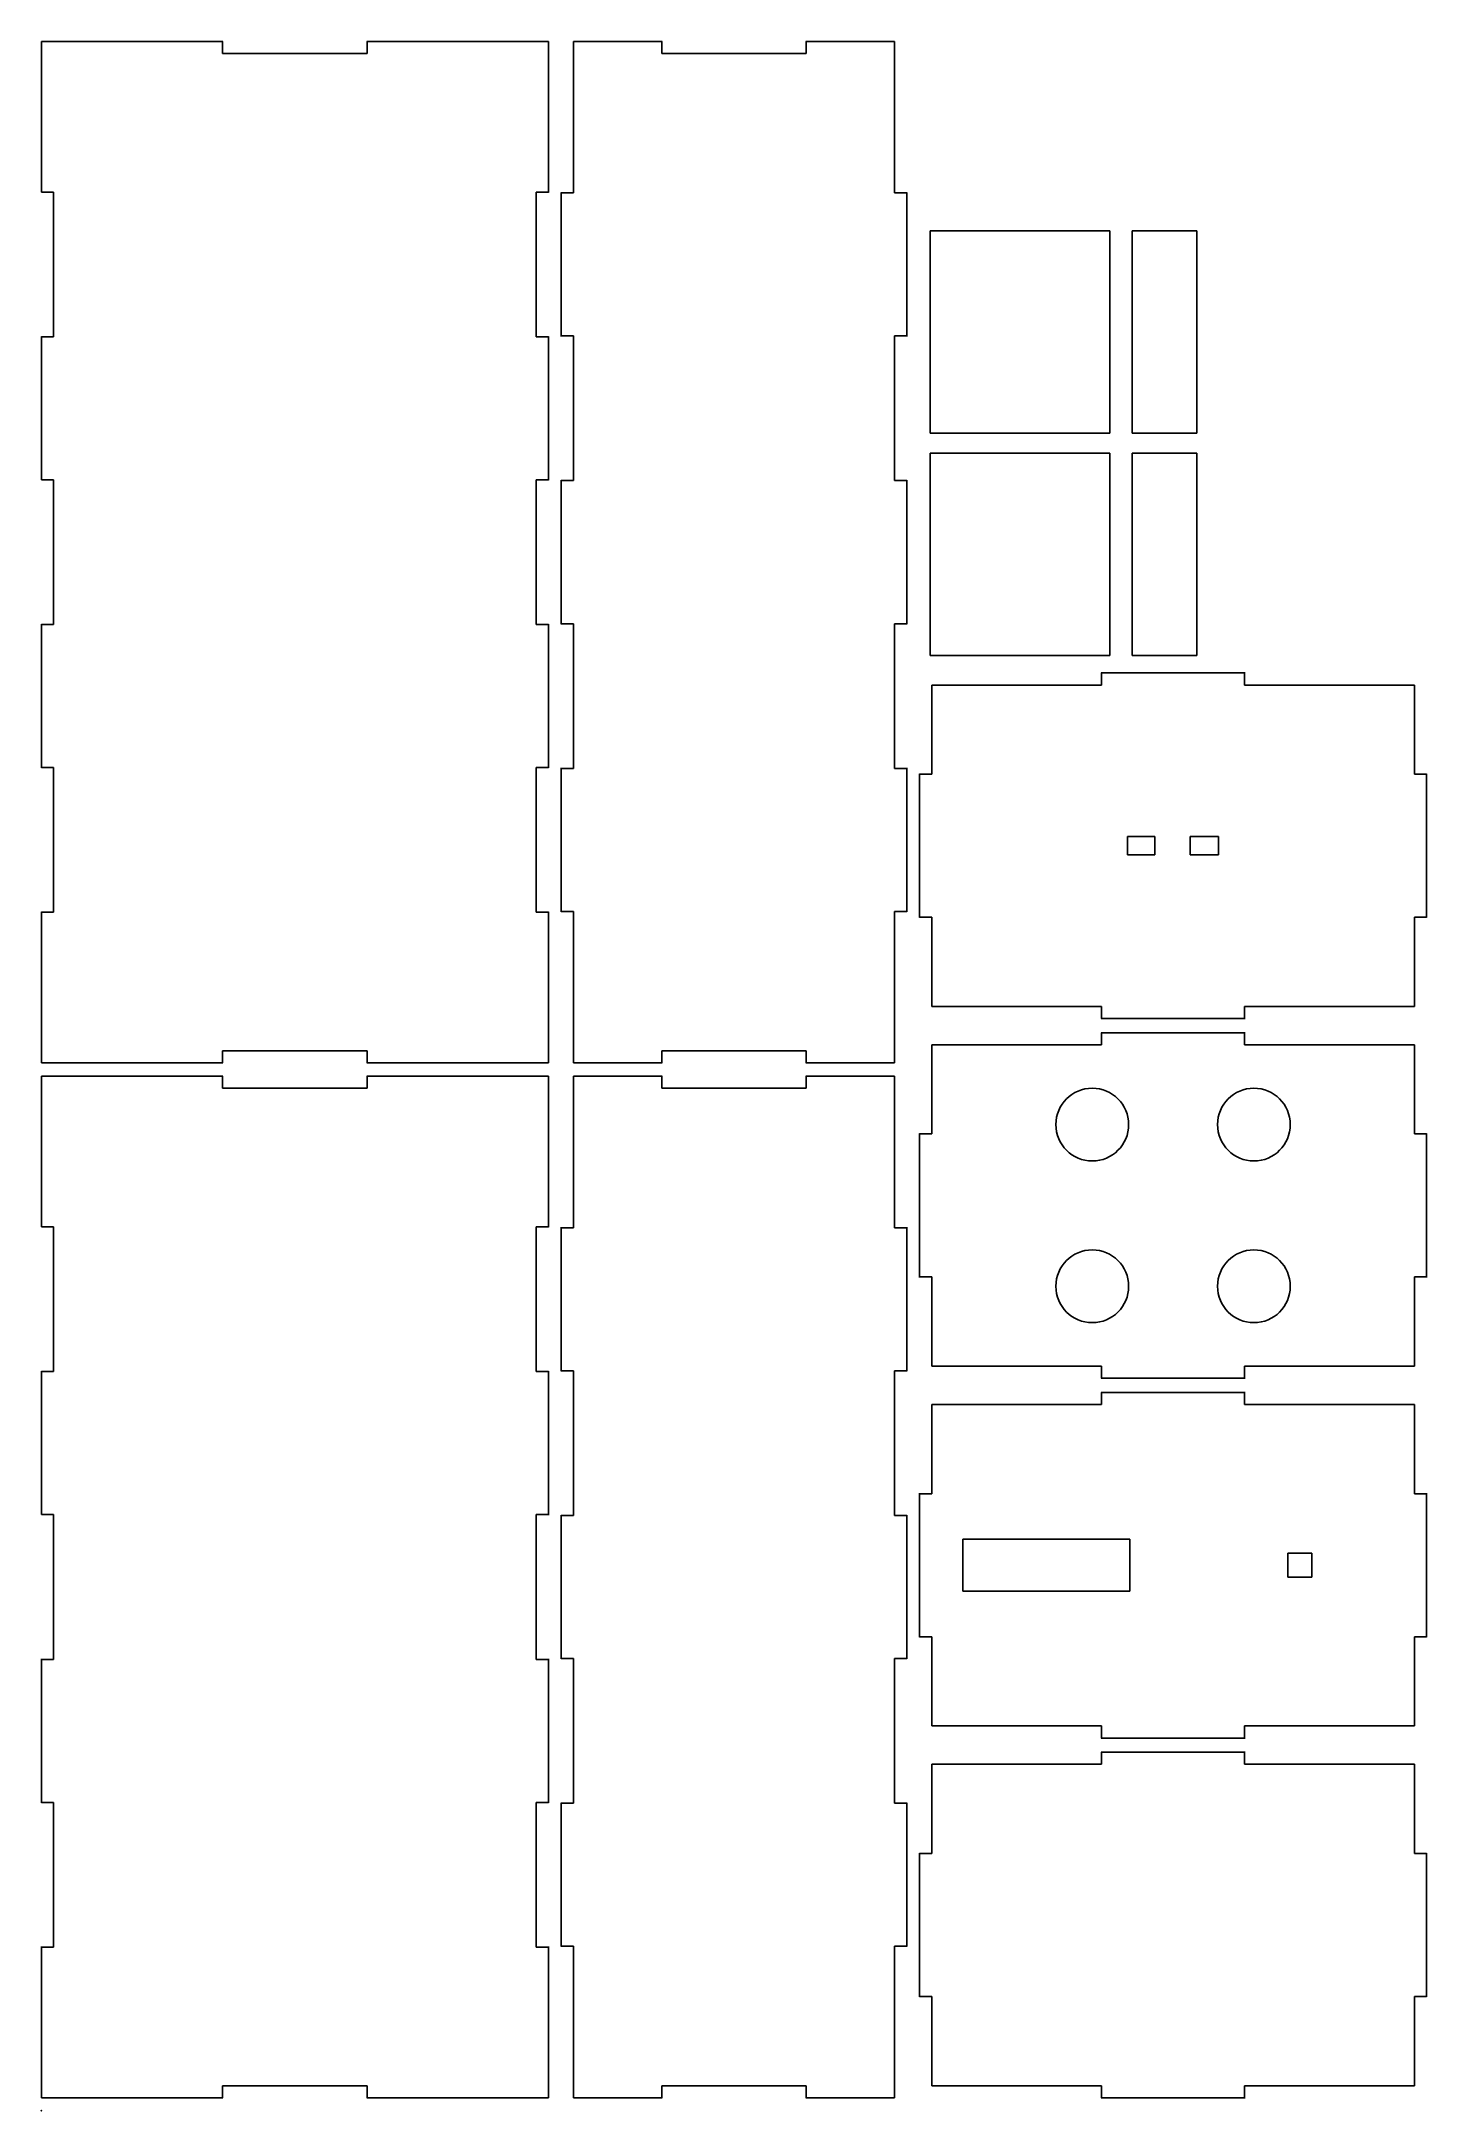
# Model space of a CAD drawing. Header units: centimetres. Extents: x 0 to 34.3, y 0 to 51.2.
import ezdxf

# ---------------------------------------------------------------- set-up
doc = ezdxf.new("R2010")
doc.units = ezdxf.units.CM
doc.header["$MEASUREMENT"] = 0
for name, color, linetype in [('box_v2 v1_back_outsideCutPath', 7, 'Continuous'), ('box_v2 v1_bottom_outsideCutPath', 7, 'Continuous'), ('box_v2 v1_bottom_outsideCutPath_Hotwire', 7, 'Continuous'), ('box_v2 v1_front_outsideCutPath', 7, 'Continuous'), ('box_v2 v1_left_outsideCutPath', 7, 'Continuous'), ('box_v2 v1_pm_shelf', 7, 'Continuous'), ('box_v2 v1_right_outsideCutPath', 7, 'Continuous'), ('box_v2 v1_top_outsideCutPath', 7, 'Continuous'), ('box_v2 v1_top_outsideCutPath_Ultrasonic', 7, 'Continuous')]:
    doc.layers.add(name, color=color, linetype=linetype)

msp = doc.modelspace()

# ---------------------------------------------------------------- linework, layer by layer
at = {"layer": 'box_v2 v1_back_outsideCutPath'}
for p, q in [((0, 51.191), (0, 47.462)), ((0.936, 51.191), (0, 51.191)), ((4.495, 51.191), (0.936, 51.191)), ((4.485, 51.191), (4.495, 51.191)), ((4.485, 50.891), (4.485, 51.191)), ((4.495, 50.891), (4.485, 50.891)), ((8.055, 50.891), (4.495, 50.891)), ((12.55, 51.191), (8.055, 51.191)), ((8.065, 51.191), (8.055, 51.191)), ((8.055, 50.891), (8.065, 50.891)), ((8.065, 50.891), (8.065, 51.191)), ((12.55, 47.452), (12.55, 51.191)), ((0, 47.462), (0.3, 47.462)), ((0.3, 47.462), (0.3, 47.452)), ((0.3, 47.452), (0.3, 43.893)), ((12.25, 47.462), (12.25, 47.452)), ((12.55, 47.462), (12.25, 47.462)), ((12.25, 43.893), (12.25, 47.452)), ((12.55, 47.452), (12.55, 47.462)), ((0, 43.893), (0, 43.883)), ((0, 43.883), (0, 40.344)), ((0, 43.883), (0.3, 43.883)), ((0.3, 43.883), (0.3, 43.893)), ((12.25, 43.883), (12.25, 43.893)), ((12.55, 43.883), (12.25, 43.883)), ((12.55, 43.893), (12.55, 43.883)), ((12.55, 40.334), (12.55, 43.893)), ((0, 40.344), (0.3, 40.344)), ((0.3, 40.344), (0.3, 40.334)), ((0.3, 40.334), (0.3, 36.774)), ((12.25, 40.344), (12.25, 40.334)), ((12.55, 40.344), (12.25, 40.344)), ((12.25, 36.774), (12.25, 40.334)), ((12.55, 40.334), (12.55, 40.344)), ((0, 36.774), (0, 36.764)), ((0, 36.774), (0, 33.215)), ((0, 36.764), (0.3, 36.764)), ((0.3, 36.764), (0.3, 36.774)), ((12.25, 36.764), (12.25, 36.774)), ((12.55, 36.764), (12.25, 36.764)), ((12.55, 33.215), (12.55, 36.774)), ((12.55, 36.774), (12.55, 36.764)), ((0, 33.215), (0, 33.225)), ((0, 33.225), (0.3, 33.225)), ((0.3, 33.225), (0.3, 33.215)), ((0.3, 33.215), (0.3, 29.656)), ((12.25, 33.225), (12.25, 33.215)), ((12.55, 33.225), (12.25, 33.225)), ((12.25, 29.656), (12.25, 33.215)), ((12.55, 33.215), (12.55, 33.225)), ((0, 29.656), (0, 25.918)), ((0, 29.656), (0, 29.646)), ((0, 29.646), (0.3, 29.646)), ((0.3, 29.646), (0.3, 29.656)), ((12.25, 29.646), (12.25, 29.656)), ((12.55, 29.646), (12.25, 29.646)), ((12.55, 29.656), (12.55, 29.646)), ((12.55, 25.918), (12.55, 29.656)), ((4.495, 26.217), (4.485, 26.217)), ((4.485, 26.217), (4.485, 25.918)), ((4.495, 26.217), (8.055, 26.217)), ((8.055, 26.217), (8.065, 26.217)), ((8.065, 26.217), (8.065, 25.918)), ((0, 25.918), (4.495, 25.918)), ((4.485, 25.918), (4.495, 25.918)), ((8.055, 25.918), (11.614, 25.918)), ((8.065, 25.918), (8.055, 25.918)), ((11.614, 25.918), (12.55, 25.918))]:
    msp.add_line(p, q, dxfattribs=at)
at = {"layer": 'box_v2 v1_bottom_outsideCutPath'}
for p, q in [((22.671, 17.468), (22.035, 17.468)), ((22.035, 17.468), (22.035, 15.272)), ((26.23, 17.468), (22.671, 17.468)), ((26.24, 17.767), (26.23, 17.767)), ((29.79, 17.767), (26.23, 17.767)), ((26.23, 17.468), (26.24, 17.468)), ((26.24, 17.468), (26.24, 17.767)), ((29.78, 17.468), (29.78, 17.767)), ((29.78, 17.767), (29.79, 17.767)), ((29.79, 17.468), (29.78, 17.468)), ((33.985, 17.468), (29.79, 17.468)), ((33.985, 15.272), (33.985, 17.468)), ((21.735, 15.272), (21.735, 15.262)), ((21.735, 15.272), (21.735, 11.713)), ((21.735, 15.262), (22.035, 15.262)), ((22.035, 15.262), (22.035, 15.272)), ((33.985, 15.262), (33.985, 15.272)), ((34.285, 15.262), (33.985, 15.262)), ((34.285, 15.272), (34.285, 15.262)), ((34.285, 11.713), (34.285, 15.272)), ((22.807, 14.133), (22.807, 12.853)), ((26.937, 14.133), (22.807, 14.133)), ((26.937, 13.493), (26.937, 14.133)), ((26.937, 12.853), (26.937, 14.133)), ((30.847, 13.193), (30.847, 13.793)), ((30.847, 13.793), (31.147, 13.793)), ((30.847, 13.493), (30.847, 13.793)), ((30.847, 13.793), (31.447, 13.793)), ((31.447, 13.793), (31.447, 13.193)), ((22.807, 12.853), (26.937, 12.853)), ((31.447, 13.193), (30.847, 13.193)), ((21.735, 11.723), (22.035, 11.723)), ((21.735, 11.713), (21.735, 11.723)), ((22.035, 11.723), (22.035, 11.713)), ((22.035, 11.713), (22.035, 9.517)), ((33.985, 11.723), (33.985, 11.713)), ((34.285, 11.723), (33.985, 11.723)), ((33.985, 9.517), (33.985, 11.713)), ((34.285, 11.713), (34.285, 11.723)), ((22.035, 9.517), (26.23, 9.517)), ((26.23, 9.517), (26.24, 9.517)), ((26.23, 9.217), (29.79, 9.217)), ((26.24, 9.217), (26.23, 9.217)), ((26.24, 9.517), (26.24, 9.217)), ((29.79, 9.517), (29.78, 9.517)), ((29.78, 9.517), (29.78, 9.217)), ((29.78, 9.217), (29.79, 9.217)), ((29.79, 9.517), (33.349, 9.517)), ((33.349, 9.517), (33.985, 9.517))]:
    msp.add_line(p, q, dxfattribs=at)
at = {"layer": 'box_v2 v1_bottom_outsideCutPath_Hotwire'}
for p, q in [((29.79, 35.567), (26.23, 35.567)), ((26.24, 35.567), (26.23, 35.567)), ((26.24, 35.268), (26.24, 35.567)), ((29.78, 35.268), (29.78, 35.567)), ((29.78, 35.567), (29.79, 35.567)), ((22.035, 35.268), (22.035, 33.072)), ((22.671, 35.268), (22.035, 35.268)), ((26.23, 35.268), (22.671, 35.268)), ((26.23, 35.268), (26.24, 35.268)), ((29.79, 35.268), (29.78, 35.268)), ((33.985, 35.268), (29.79, 35.268)), ((33.985, 33.072), (33.985, 35.268)), ((21.735, 33.072), (21.735, 33.062)), ((21.735, 33.072), (21.735, 29.513)), ((21.735, 33.062), (22.035, 33.062)), ((22.035, 33.062), (22.035, 33.072)), ((33.985, 33.062), (33.985, 33.072)), ((34.285, 33.062), (33.985, 33.062)), ((34.285, 33.072), (34.285, 33.062)), ((34.285, 29.513), (34.285, 33.072)), ((26.885, 31.068), (26.885, 31.518)), ((26.885, 31.518), (27.56, 31.518)), ((26.885, 31.518), (26.885, 31.068)), ((27.56, 31.518), (27.56, 31.068)), ((28.435, 31.518), (28.435, 31.068)), ((29.135, 31.518), (28.435, 31.518)), ((29.135, 31.518), (29.135, 31.068)), ((29.135, 31.068), (29.135, 31.518)), ((27.56, 31.068), (26.885, 31.068)), ((28.435, 31.068), (29.135, 31.068)), ((21.735, 29.513), (21.735, 29.523)), ((21.735, 29.523), (22.035, 29.523)), ((22.035, 29.523), (22.035, 29.513)), ((22.035, 29.513), (22.035, 27.317)), ((34.285, 29.523), (33.985, 29.523)), ((33.985, 29.523), (33.985, 29.513)), ((33.985, 27.317), (33.985, 29.513)), ((34.285, 29.513), (34.285, 29.523)), ((22.035, 27.317), (26.23, 27.317)), ((26.23, 27.317), (26.24, 27.317)), ((26.24, 27.317), (26.24, 27.017)), ((29.79, 27.317), (29.78, 27.317)), ((29.78, 27.317), (29.78, 27.017)), ((29.79, 27.317), (33.349, 27.317)), ((33.349, 27.317), (33.985, 27.317)), ((26.23, 27.017), (29.79, 27.017)), ((26.24, 27.017), (26.23, 27.017)), ((29.78, 27.017), (29.79, 27.017))]:
    msp.add_line(p, q, dxfattribs=at)
at = {"layer": 'box_v2 v1_front_outsideCutPath'}
for p, q in [((0.936, 25.59), (0, 25.59)), ((0, 25.59), (0, 21.862)), ((4.495, 25.59), (0.936, 25.59)), ((4.485, 25.291), (4.485, 25.59)), ((4.485, 25.59), (4.495, 25.59)), ((4.495, 25.291), (4.485, 25.291)), ((8.055, 25.291), (4.495, 25.291)), ((12.55, 25.59), (8.055, 25.59)), ((8.065, 25.59), (8.055, 25.59)), ((8.055, 25.291), (8.065, 25.291)), ((8.065, 25.291), (8.065, 25.59)), ((12.55, 21.852), (12.55, 25.59)), ((0, 21.862), (0.3, 21.862)), ((0.3, 21.862), (0.3, 21.852)), ((0.3, 21.852), (0.3, 18.293)), ((12.55, 21.862), (12.25, 21.862)), ((12.25, 21.862), (12.25, 21.852)), ((12.25, 18.293), (12.25, 21.852)), ((12.55, 21.852), (12.55, 21.862)), ((0, 18.293), (0, 18.283)), ((0, 18.283), (0.3, 18.283)), ((0, 18.283), (0, 14.744)), ((0.3, 18.283), (0.3, 18.293)), ((12.25, 18.283), (12.25, 18.293)), ((12.55, 18.283), (12.25, 18.283)), ((12.55, 14.734), (12.55, 18.293)), ((12.55, 18.293), (12.55, 18.283)), ((0, 14.744), (0.3, 14.744)), ((0.3, 14.744), (0.3, 14.734)), ((0.3, 14.734), (0.3, 11.174)), ((12.55, 14.744), (12.25, 14.744)), ((12.25, 14.744), (12.25, 14.734)), ((12.25, 11.174), (12.25, 14.734)), ((12.55, 14.734), (12.55, 14.744)), ((0, 11.174), (0, 7.615)), ((0, 11.174), (0, 11.164)), ((0, 11.164), (0.3, 11.164)), ((0.3, 11.164), (0.3, 11.174)), ((12.25, 11.164), (12.25, 11.174)), ((12.55, 11.164), (12.25, 11.164)), ((12.55, 7.615), (12.55, 11.174)), ((12.55, 11.174), (12.55, 11.164)), ((0, 7.615), (0, 7.625)), ((0, 7.625), (0.3, 7.625)), ((0.3, 7.625), (0.3, 7.615)), ((0.3, 7.615), (0.3, 4.056)), ((12.55, 7.625), (12.25, 7.625)), ((12.25, 7.625), (12.25, 7.615)), ((12.25, 4.056), (12.25, 7.615)), ((12.55, 7.615), (12.55, 7.625)), ((0, 4.056), (0, 4.046)), ((0, 4.056), (0, 0.317)), ((0, 4.046), (0.3, 4.046)), ((0.3, 4.046), (0.3, 4.056)), ((12.25, 4.046), (12.25, 4.056)), ((12.55, 4.046), (12.25, 4.046)), ((12.55, 4.056), (12.55, 4.046)), ((12.55, 0.317), (12.55, 4.056)), ((4.495, 0.617), (4.485, 0.617)), ((4.485, 0.617), (4.485, 0.317)), ((4.495, 0.617), (8.055, 0.617)), ((8.055, 0.617), (8.065, 0.617)), ((8.065, 0.617), (8.065, 0.317)), ((0, 0.317), (4.495, 0.317)), ((4.485, 0.317), (4.495, 0.317)), ((8.065, 0.317), (8.055, 0.317)), ((8.055, 0.317), (11.614, 0.317)), ((11.614, 0.317), (12.55, 0.317))]:
    msp.add_line(p, q, dxfattribs=at)
at = {"layer": 'box_v2 v1_left_outsideCutPath'}
for p, q in [((13.167, 25.59), (13.167, 21.852)), ((15.363, 25.59), (13.167, 25.59)), ((15.353, 25.59), (15.363, 25.59)), ((15.353, 25.291), (15.353, 25.59)), ((15.363, 25.291), (15.353, 25.291)), ((18.922, 25.291), (15.363, 25.291)), ((21.118, 25.59), (18.922, 25.59)), ((18.932, 25.59), (18.922, 25.59)), ((18.922, 25.291), (18.932, 25.291)), ((18.932, 25.291), (18.932, 25.59)), ((21.118, 21.852), (21.118, 25.59)), ((12.868, 21.852), (12.868, 18.293)), ((12.868, 21.852), (12.868, 21.842)), ((12.868, 21.842), (13.167, 21.842)), ((13.167, 21.842), (13.167, 21.852)), ((21.118, 21.842), (21.118, 21.852)), ((21.417, 21.842), (21.118, 21.842)), ((21.417, 18.293), (21.417, 21.852)), ((21.417, 21.852), (21.417, 21.842)), ((12.868, 18.293), (12.868, 18.303)), ((12.868, 18.303), (13.167, 18.303)), ((13.167, 18.303), (13.167, 18.293)), ((13.167, 18.293), (13.167, 14.734)), ((21.118, 18.303), (21.118, 18.293)), ((21.417, 18.303), (21.118, 18.303)), ((21.118, 14.734), (21.118, 18.293)), ((21.417, 18.293), (21.417, 18.303)), ((12.868, 14.734), (12.868, 14.724)), ((12.868, 14.734), (12.868, 11.174)), ((12.868, 14.724), (13.167, 14.724)), ((13.167, 14.724), (13.167, 14.734)), ((21.118, 14.724), (21.118, 14.734)), ((21.417, 14.724), (21.118, 14.724)), ((21.417, 11.174), (21.417, 14.734)), ((21.417, 14.734), (21.417, 14.724)), ((12.868, 11.184), (13.167, 11.184)), ((12.868, 11.174), (12.868, 11.184)), ((13.167, 11.184), (13.167, 11.174)), ((13.167, 11.174), (13.167, 7.615)), ((21.118, 11.184), (21.118, 11.174)), ((21.417, 11.184), (21.118, 11.184)), ((21.118, 7.615), (21.118, 11.174)), ((21.417, 11.174), (21.417, 11.184)), ((12.868, 7.615), (12.868, 7.605)), ((12.868, 7.615), (12.868, 4.056)), ((12.868, 7.605), (13.167, 7.605)), ((13.167, 7.605), (13.167, 7.615)), ((21.118, 7.605), (21.118, 7.615)), ((21.417, 7.605), (21.118, 7.605)), ((21.417, 7.615), (21.417, 7.605)), ((21.417, 4.056), (21.417, 7.615)), ((12.868, 4.066), (13.167, 4.066)), ((12.868, 4.056), (12.868, 4.066)), ((13.167, 4.066), (13.167, 4.056)), ((13.167, 4.056), (13.167, 0.317)), ((21.417, 4.066), (21.118, 4.066)), ((21.118, 4.066), (21.118, 4.056)), ((21.118, 0.317), (21.118, 4.056)), ((21.417, 4.056), (21.417, 4.066)), ((15.353, 0.617), (15.353, 0.317)), ((15.363, 0.617), (15.353, 0.617)), ((15.363, 0.617), (18.922, 0.617)), ((18.922, 0.617), (18.932, 0.617)), ((18.932, 0.617), (18.932, 0.317)), ((13.167, 0.317), (15.363, 0.317)), ((15.353, 0.317), (15.363, 0.317)), ((18.932, 0.317), (18.922, 0.317)), ((18.922, 0.317), (21.118, 0.317))]:
    msp.add_line(p, q, dxfattribs=at)
at = {"layer": 'box_v2 v1_pm_shelf'}
for p, q in [((22, 46.5), (22, 41.5)), ((26.448, 46.5), (22, 46.5)), ((26.448, 41.5), (26.448, 46.5)), ((28.598, 46.5), (27, 46.5)), ((27, 46.5), (27, 41.5)), ((28.598, 41.5), (28.598, 46.5)), ((22, 41.5), (26.448, 41.5)), ((27, 41.5), (28.598, 41.5)), ((26.448, 41), (22, 41)), ((22, 41), (22, 36)), ((26.448, 36), (26.448, 41)), ((27, 41), (27, 36)), ((28.598, 41), (27, 41)), ((28.598, 36), (28.598, 41)), ((22, 36), (26.448, 36)), ((27, 36), (28.598, 36))]:
    msp.add_line(p, q, dxfattribs=at)
msp.add_point((0, 0), dxfattribs=at)
at = {"layer": 'box_v2 v1_right_outsideCutPath'}
for p, q in [((15.363, 51.191), (13.167, 51.191)), ((13.167, 51.191), (13.167, 47.452)), ((15.353, 50.891), (15.353, 51.191)), ((15.353, 51.191), (15.363, 51.191)), ((15.363, 50.891), (15.353, 50.891)), ((18.922, 50.891), (15.363, 50.891)), ((21.118, 51.191), (18.922, 51.191)), ((18.932, 51.191), (18.922, 51.191)), ((18.922, 50.891), (18.932, 50.891)), ((18.932, 50.891), (18.932, 51.191)), ((21.118, 47.452), (21.118, 51.191)), ((12.868, 47.452), (12.868, 47.442)), ((12.868, 47.452), (12.868, 43.893)), ((12.868, 47.442), (13.167, 47.442)), ((13.167, 47.442), (13.167, 47.452)), ((21.118, 47.442), (21.118, 47.452)), ((21.417, 47.442), (21.118, 47.442)), ((21.417, 47.452), (21.417, 47.442)), ((21.417, 43.893), (21.417, 47.452)), ((12.868, 43.893), (12.868, 43.903)), ((12.868, 43.903), (13.167, 43.903)), ((13.167, 43.903), (13.167, 43.893)), ((13.167, 43.893), (13.167, 40.334)), ((21.417, 43.903), (21.118, 43.903)), ((21.118, 43.903), (21.118, 43.893)), ((21.118, 40.334), (21.118, 43.893)), ((21.417, 43.893), (21.417, 43.903)), ((12.868, 40.334), (12.868, 36.774)), ((12.868, 40.334), (12.868, 40.324)), ((12.868, 40.324), (13.167, 40.324)), ((13.167, 40.324), (13.167, 40.334)), ((21.118, 40.324), (21.118, 40.334)), ((21.417, 40.324), (21.118, 40.324)), ((21.417, 36.774), (21.417, 40.334)), ((21.417, 40.334), (21.417, 40.324)), ((12.868, 36.784), (13.167, 36.784)), ((12.868, 36.774), (12.868, 36.784)), ((13.167, 36.784), (13.167, 36.774)), ((13.167, 36.774), (13.167, 33.215)), ((21.417, 36.784), (21.118, 36.784)), ((21.118, 36.784), (21.118, 36.774)), ((21.118, 33.215), (21.118, 36.774)), ((21.417, 36.774), (21.417, 36.784)), ((12.868, 33.215), (12.868, 29.656)), ((12.868, 33.215), (12.868, 33.205)), ((12.868, 33.205), (13.167, 33.205)), ((13.167, 33.205), (13.167, 33.215)), ((21.118, 33.205), (21.118, 33.215)), ((21.417, 33.205), (21.118, 33.205)), ((21.417, 33.215), (21.417, 33.205)), ((21.417, 29.656), (21.417, 33.215)), ((12.868, 29.666), (13.167, 29.666)), ((12.868, 29.656), (12.868, 29.666)), ((13.167, 29.666), (13.167, 29.656)), ((13.167, 29.656), (13.167, 25.918)), ((21.417, 29.666), (21.118, 29.666)), ((21.118, 29.666), (21.118, 29.656)), ((21.118, 25.918), (21.118, 29.656)), ((21.417, 29.656), (21.417, 29.666)), ((15.353, 26.217), (15.353, 25.918)), ((15.363, 26.217), (15.353, 26.217)), ((15.363, 26.217), (18.922, 26.217)), ((18.922, 26.217), (18.932, 26.217)), ((18.932, 26.217), (18.932, 25.918)), ((13.167, 25.918), (15.363, 25.918)), ((15.353, 25.918), (15.363, 25.918)), ((18.922, 25.918), (21.118, 25.918)), ((18.932, 25.918), (18.922, 25.918))]:
    msp.add_line(p, q, dxfattribs=at)
at = {"layer": 'box_v2 v1_top_outsideCutPath'}
for p, q in [((29.79, 8.867), (26.23, 8.867)), ((26.24, 8.867), (26.23, 8.867)), ((26.24, 8.568), (26.24, 8.867)), ((29.78, 8.568), (29.78, 8.867)), ((29.78, 8.867), (29.79, 8.867)), ((22.671, 8.568), (22.035, 8.568)), ((22.035, 8.568), (22.035, 6.372)), ((26.23, 8.568), (22.671, 8.568)), ((26.23, 8.568), (26.24, 8.568)), ((29.79, 8.568), (29.78, 8.568)), ((33.985, 8.568), (29.79, 8.568)), ((33.985, 6.372), (33.985, 8.568)), ((21.735, 6.372), (21.735, 6.362)), ((21.735, 6.372), (21.735, 2.813)), ((21.735, 6.362), (22.035, 6.362)), ((22.035, 6.362), (22.035, 6.372)), ((33.985, 6.362), (33.985, 6.372)), ((34.285, 6.362), (33.985, 6.362)), ((34.285, 2.813), (34.285, 6.372)), ((34.285, 6.372), (34.285, 6.362)), ((21.735, 2.823), (22.035, 2.823)), ((21.735, 2.813), (21.735, 2.823)), ((22.035, 2.823), (22.035, 2.813)), ((22.035, 2.813), (22.035, 0.617)), ((33.985, 2.823), (33.985, 2.813)), ((34.285, 2.823), (33.985, 2.823)), ((33.985, 0.617), (33.985, 2.813)), ((34.285, 2.813), (34.285, 2.823)), ((22.035, 0.617), (26.23, 0.617)), ((26.23, 0.617), (26.24, 0.617)), ((26.24, 0.617), (26.24, 0.317)), ((29.78, 0.617), (29.78, 0.317)), ((29.79, 0.617), (29.78, 0.617)), ((29.79, 0.617), (33.349, 0.617)), ((33.349, 0.617), (33.985, 0.617)), ((26.23, 0.317), (29.79, 0.317)), ((26.24, 0.317), (26.23, 0.317)), ((29.78, 0.317), (29.79, 0.317))]:
    msp.add_line(p, q, dxfattribs=at)
at = {"layer": 'box_v2 v1_top_outsideCutPath_Ultrasonic'}
for p, q in [((29.79, 26.667), (26.23, 26.667)), ((26.24, 26.667), (26.23, 26.667)), ((26.24, 26.368), (26.24, 26.667)), ((29.78, 26.667), (29.79, 26.667)), ((29.78, 26.368), (29.78, 26.667)), ((22.035, 26.368), (22.035, 24.172)), ((22.671, 26.368), (22.035, 26.368)), ((26.23, 26.368), (22.671, 26.368)), ((26.23, 26.368), (26.24, 26.368)), ((29.79, 26.368), (29.78, 26.368)), ((33.985, 26.368), (29.79, 26.368)), ((33.985, 24.172), (33.985, 26.368)), ((21.735, 24.172), (21.735, 20.613)), ((21.735, 24.172), (21.735, 24.162)), ((21.735, 24.162), (22.035, 24.162)), ((22.035, 24.162), (22.035, 24.172)), ((33.985, 24.162), (33.985, 24.172)), ((34.285, 24.162), (33.985, 24.162)), ((34.285, 20.613), (34.285, 24.172)), ((34.285, 24.172), (34.285, 24.162)), ((21.735, 20.623), (22.035, 20.623)), ((21.735, 20.613), (21.735, 20.623)), ((22.035, 20.623), (22.035, 20.613)), ((22.035, 20.613), (22.035, 18.417)), ((34.285, 20.623), (33.985, 20.623)), ((33.985, 20.623), (33.985, 20.613)), ((33.985, 18.417), (33.985, 20.613)), ((34.285, 20.613), (34.285, 20.623)), ((22.035, 18.417), (26.23, 18.417)), ((26.23, 18.417), (26.24, 18.417)), ((26.23, 18.117), (29.79, 18.117)), ((26.24, 18.117), (26.23, 18.117)), ((26.24, 18.417), (26.24, 18.117)), ((29.78, 18.417), (29.78, 18.117)), ((29.79, 18.417), (29.78, 18.417)), ((29.78, 18.117), (29.79, 18.117)), ((29.79, 18.417), (33.349, 18.417)), ((33.349, 18.417), (33.985, 18.417))]:
    msp.add_line(p, q, dxfattribs=at)
for centre in [(26.01, 24.393), (30.01, 24.393), (26.01, 20.393), (30.01, 20.393)]:
    msp.add_circle(centre, 0.9, dxfattribs=at)

doc.saveas('drawing.dxf')
